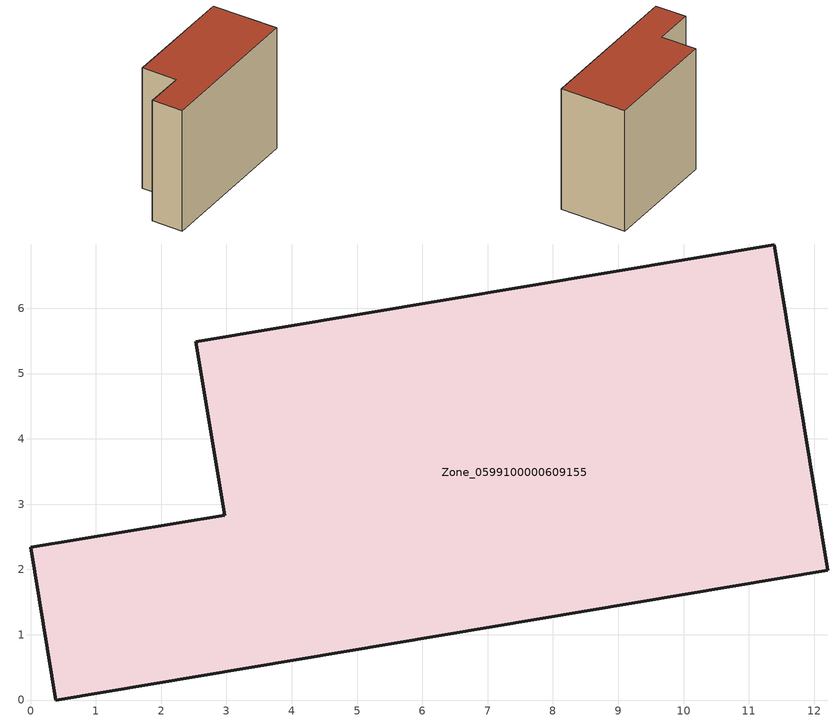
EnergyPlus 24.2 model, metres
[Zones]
Zone_0599100000609155
 floor ground (C_G): 0,2.34 2.97,2.83 2.53,5.49 11.39,6.97 12.21,1.99 0.38,0 z0
 wall outside (C_F): 2.97,2.83 0,2.34 0.38,0 12.21,1.99 11.39,6.97 2.53,5.49 2.97,2.83 z0:9.68
 roof outside (C_R): 11.39,6.97 2.53,5.49 2.97,2.83 0,2.34 0.38,0 12.21,1.99 z9.68
[BUILDING]
Pand.0599100000609155: North Axis=0; Terrain=City; Loads Convergence Tolerance Value=0.04; Temperature Convergence Tolerance Value=0.4; Solar Distribution=FullExterior; Maximum Number of Warmup Days=25; Minimum Number of Warmup Days=1
[Site:Location]
Rotterdam.The.Hague.AP_ZH_NLD Design_Conditions: Latitude=51.96; Longitude=4.45; Time Zone=1; Elevation=-4.5
[SITE:GROUNDTEMPERATURE:BUILDINGSURFACE]
18, 18, 18, 18, 18, 18, 18, 18, 18, 18, 18, 18
[MATERIAL] Thermal Absorptance=0.9; Solar Absorptance=0.7; Visible Absorptance=0.7
Name | Roughness | Thickness | Conductivity | Density | Specific Heat
G.TI.1946 | MediumSmooth | 0.15 | 1 | 540 | 1210
F.TI.1946 | Rough | 0.3 | 0.857143 | 1920 | 840
R.TI.1946 | MediumRough | 0.2 | 0.1 | 1500 | 1000
[CONSTRUCTION]
C_G: G.TI.1946
C_F: F.TI.1946
C_R: R.TI.1946
[ZONE]
Zone_0599100000609155: Type=1; Multiplier=1; Ceiling Height=Autocalculate; Volume=Autocalculate; Floor Area=autocalculate; Part of Total Floor Area=Yes
[ZONEINFILTRATION:DESIGNFLOWRATE]
Infil_Zone_0599100000609155: Zone or ZoneList or Space or SpaceList=Zone_0599100000609155; Schedule=AlwaysOn; Design Flow Rate Calculation Method=Flow/Area; Flow Rate per Floor Area=0.003; Constant Term Coefficient=1; Temperature Term Coefficient=0; Velocity Term Coefficient=0; Velocity Squared Term Coefficient=0
[HVACTEMPLATE:ZONE:IDEALLOADSAIRSYSTEM]
Zone_0599100000609155: Maximum Heating Supply Air Temperature=50; Minimum Cooling Supply Air Temperature=13; Maximum Heating Supply Air Humidity Ratio=0.0156; Minimum Cooling Supply Air Humidity Ratio=0.0077; Heating Limit=NoLimit; Cooling Limit=NoLimit; Dehumidification Control Type=ConstantSensibleHeatRatio; Cooling Sensible Heat Ratio=0.7; Dehumidification Setpoint=60; Humidification Control Type=None; Humidification Setpoint=30; Outdoor Air Method=None; Outdoor Air Flow Rate per Person=0.00944; Outdoor Air Flow Rate per Zone Floor Area=0; Outdoor Air Flow Rate per Zone=0; Demand Controlled Ventilation Type=None; Outdoor Air Economizer Type=NoEconomizer; Heat Recovery Type=None; Sensible Heat Recovery Effectiveness=0.7; Latent Heat Recovery Effectiveness=0.65
[ZONECONTROL:THERMOSTAT]
ThermostatControl_Zone_0599100000609155: Zone or ZoneList=Zone_0599100000609155; Control Type Schedule=DualSetpointControlType; Control 1=Thermostat_Zone_0599100000609155; Temperature Difference Between Cutout And Setpoint=0
[THERMOSTATSETPOINT:DUALSETPOINT]
Thermostat_Zone_0599100000609155: Heating Setpoint Temperature Schedule=HeatingSetpoint_Zone_0599100000609155; Cooling Setpoint Temperature Schedule=CoolingSetpoint_Zone_0599100000609155
[SCHEDULE:COMPACT]
HeatingSetpoint_Zone_0599100000609155: Through: 12/31, For: AllDays, Until: 24:00, 21
CoolingSetpoint_Zone_0599100000609155: Through: 12/31, For: AllDays, Until: 24:00, 24
DualSetpointControlType: Through: 12/31, For: AllDays, Until: 24:00, 4
AlwaysOn: Through: 12/31, For: AllDays, Until: 24:00, 1
